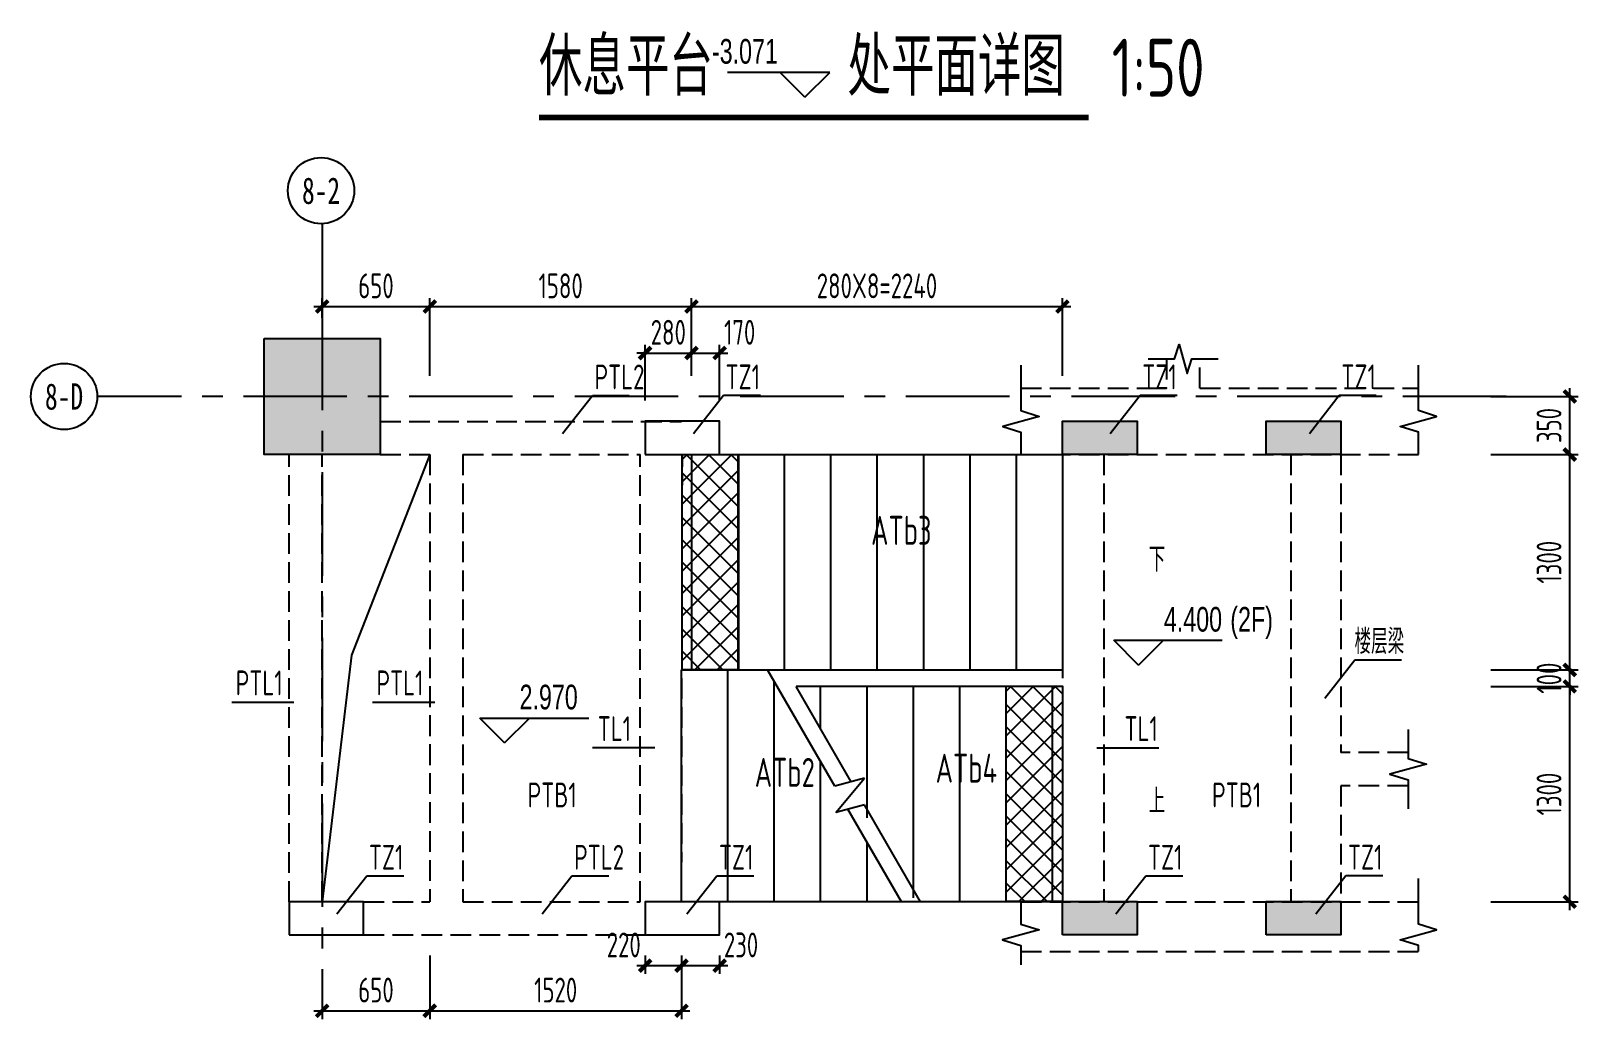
# Model space of a CAD drawing. Extents: x -187783 to -105087, y -63171 to 78346.
# Drawn here: x -148547 to -139205, y 1673 to 7639 of the extents above; entities that cross this region are included whole.
import ezdxf
from ezdxf.enums import TextEntityAlignment as Align

# ---------------------------------------------------------------- set-up
doc = ezdxf.new("R2010")
doc.units = 0
doc.header["$LTSCALE"] = 500
doc.linetypes.add('CENTER', pattern=[2, 1.25, -0.25, 0.25, -0.25])
doc.linetypes.add('DASH', pattern=[0.35, 0.25, -0.1])
doc.layers.get('0').update_dxf_attribs({"linetype": 'CONTINUOUS'})
doc.layers.get('Defpoints').update_dxf_attribs({"color": 167, "linetype": 'CONTINUOUS'})
for name, color, linetype in [('02-TEXT_轴号', 7, 'CONTINUOUS'), ('05-填充_天正', 26, 'CONTINUOUS'), ('AXIS', 253, 'CENTER'), ('AXIS_TEXT', 7, 'CONTINUOUS'), ('DIM', 3, 'CONTINUOUS'), ('DIM_SYMB', 3, 'CONTINUOUS'), ('PUB_TEXT', 7, 'CONTINUOUS'), ('s-beam', 4, 'DASH'), ('s-colu', 40, 'CONTINUOUS'), ('s-colu-hatc', 16, 'CONTINUOUS'), ('s-dim', 3, 'CONTINUOUS'), ('S-DIM-B', 3, 'CONTINUOUS'), ('S-DIM-SYMB', 3, 'CONTINUOUS'), ('S-SLAB-HOLE', 5, 'CONTINUOUS'), ('s-stair', 7, 'CONTINUOUS'), ('s-thin', 3, 'CONTINUOUS'), ('S_TEXT', 7, 'CONTINUOUS'), ('S_THIN', 7, 'CONTINUOUS')]:
    doc.layers.add(name, color=color, linetype=linetype)
doc.styles.add('_TCH_AXIS', font='')
doc.styles.add('_TCH_DIM', font='ros.shx', dxfattribs={"width": 0.8, "bigfont": 'jd.shx'})
doc.styles.add('COMPLEX', font='COMPLEX')
doc.styles.add('TSSD_Dimension', font='tssdeng.shx', dxfattribs={"width": 0.7, "bigfont": 'TSSDCHN.SHX'})
doc.styles.add('TSSD_Rein', font='Tssdeng.shx', dxfattribs={"width": 0.7, "bigfont": 'hztxt.shx'})
doc.styles.get('_TCH_AXIS').set_extended_font_data('STXihei')
doc.dimstyles.new('TSSD_50_50', dxfattribs={"dimtxt": 150, "dimasz": 50, "dimexe": 50, "dimexo": 125, "dimgap": 50, "dimtad": 1, "dimdec": 0, "dimzin": 0, "dimdsep": 46, "dimtxsty": 'TSSD_Dimension', "dimblk": 'ARCHTICK', "dimblk1": 'ARCHTICK', "dimblk2": 'ARCHTICK', "dimcen": 0, "dimdle": 50, "dimclrt": 7, "dimadec": 0, "dimazin": 0, "dimtfac": 1, "dimtdec": 0, "dimtix": 1, "dimtmove": 2, "dimatfit": 3, "dimfxl": 1, "dimtolj": 1, "dimtzin": 0, "dimarcsym": 0})

# ---------------------------------------------------------------- blocks, each defined once
blk = doc.blocks.new('_ArchTick')
at = {"color": 0, "const_width": 0.5}
blk.add_lwpolyline([(-0.71, -0.71), (0.71, 0.71)], dxfattribs=at)
blk = doc.blocks.new('*D91')
at = {"layer": 'Defpoints', "color": 0, "transparency": 16777216}
for p in [(-139857.4, 5081), (-139255, 5081), (-139857.4, 3781)]:
    blk.add_point(p, dxfattribs=at)
at = {"layer": 's-dim', "color": 0, "lineweight": -2, "transparency": 16777216}
for p, q in [((-139732.4, 5081), (-139205, 5081)), ((-139255, 3731), (-139255, 5131)), ((-139732.4, 3781), (-139205, 3781))]:
    blk.add_line(p, q, dxfattribs=at)
at = {"layer": 's-dim', "color": 0, "lineweight": -2, "transparency": 16777216, "xscale": 50, "yscale": 50, "zscale": 50}
for p, rotation in [((-139255, 5081), 90), ((-139255, 3781), 270)]:
    blk.add_blockref('_ArchTick', p, dxfattribs=dict(at, rotation=rotation))
at = {"layer": 's-dim', "color": 7, "transparency": 16777216, "insert": (-139380, 4431), "char_height": 150, "attachment_point": 5, "rotation": 90, "style": 'TSSD_Dimension'}
blk.add_mtext('\\A1;1300', dxfattribs=at)
blk = doc.blocks.new('*D92')
at = {"layer": 'Defpoints', "color": 0, "transparency": 16777216}
for p in [(-139857.4, 3781), (-139255, 3781), (-139857.4, 3681)]:
    blk.add_point(p, dxfattribs=at)
at = {"layer": 's-dim', "color": 0, "lineweight": -2, "transparency": 16777216}
for p, q in [((-139255, 3781), (-139255, 3831)), ((-139732.4, 3781), (-139205, 3781)), ((-139255, 3681), (-139255, 3781)), ((-139732.4, 3681), (-139205, 3681)), ((-139255, 3681), (-139255, 3631))]:
    blk.add_line(p, q, dxfattribs=at)
at = {"layer": 's-dim', "color": 0, "lineweight": -2, "transparency": 16777216, "xscale": 50, "yscale": 50, "zscale": 50}
for p, rotation in [((-139255, 3781), 270), ((-139255, 3681), 90)]:
    blk.add_blockref('_ArchTick', p, dxfattribs=dict(at, rotation=rotation))
at = {"layer": 's-dim', "color": 7, "transparency": 16777216, "insert": (-139380, 3731), "char_height": 150, "attachment_point": 5, "rotation": 90, "style": 'TSSD_Dimension'}
blk.add_mtext('\\A1;100', dxfattribs=at)
blk = doc.blocks.new('*D93')
at = {"layer": 'Defpoints', "color": 0, "transparency": 16777216}
for p in [(-139857.4, 3681), (-139255, 3681), (-139857.4, 2381)]:
    blk.add_point(p, dxfattribs=at)
at = {"layer": 's-dim', "color": 0, "lineweight": -2, "transparency": 16777216}
for p, q in [((-139732.4, 3681), (-139205, 3681)), ((-139255, 2331), (-139255, 3731)), ((-139732.4, 2381), (-139205, 2381))]:
    blk.add_line(p, q, dxfattribs=at)
at = {"layer": 's-dim', "color": 0, "lineweight": -2, "transparency": 16777216, "xscale": 50, "yscale": 50, "zscale": 50}
for p, rotation in [((-139255, 3681), 90), ((-139255, 2381), 270)]:
    blk.add_blockref('_ArchTick', p, dxfattribs=dict(at, rotation=rotation))
at = {"layer": 's-dim', "color": 7, "transparency": 16777216, "insert": (-139380, 3031), "char_height": 150, "attachment_point": 5, "rotation": 90, "style": 'TSSD_Dimension'}
blk.add_mtext('\\A1;1300', dxfattribs=at)
blk = doc.blocks.new('_AXISO')
blk.add_circle((0, 0), 0.5)
at = {"layer": 'AXIS_TEXT', "style": 'COMPLEX', "width": 1.041667}
blk.add_attdef('A', text='', height=0.56, dxfattribs=at).set_placement((-0.25, -0.28), (0.25, -0.28), align=Align.FIT)
blk = doc.blocks.new('*D94')
at = {"layer": 'Defpoints', "color": 0, "transparency": 16777216}
for p in [(-146138.3, 5974.6), (-146788.3, 5781.6), (-146138.3, 5781.6)]:
    blk.add_point(p, dxfattribs=at)
at = {"layer": 's-dim', "color": 0, "lineweight": -2, "transparency": 16777216}
for p, q in [((-146788.3, 5906.6), (-146788.3, 6024.6)), ((-146138.3, 5906.6), (-146138.3, 6024.6)), ((-146838.3, 5974.6), (-146088.3, 5974.6))]:
    blk.add_line(p, q, dxfattribs=at)
at = {"layer": 's-dim', "color": 0, "lineweight": -2, "transparency": 16777216, "xscale": 50, "yscale": 50, "zscale": 50, "rotation": 180}
blk.add_blockref('_ArchTick', (-146788.3, 5974.6), dxfattribs=at)
at = {"layer": 's-dim', "color": 0, "lineweight": -2, "transparency": 16777216, "xscale": 50, "yscale": 50, "zscale": 50}
blk.add_blockref('_ArchTick', (-146138.3, 5974.6), dxfattribs=at)
at = {"layer": 's-dim', "color": 7, "transparency": 16777216, "insert": (-146463.3, 6099.6), "char_height": 150, "attachment_point": 5, "style": 'TSSD_Dimension'}
blk.add_mtext('\\A1;650', dxfattribs=at)
blk = doc.blocks.new('*D95')
at = {"layer": 'Defpoints', "color": 0, "transparency": 16777216}
for p in [(-144558.3, 5974.6), (-146138.3, 5431.6), (-144558.3, 5431.6)]:
    blk.add_point(p, dxfattribs=at)
at = {"layer": 's-dim', "color": 0, "lineweight": -2, "transparency": 16777216}
for p, q in [((-146138.3, 5556.6), (-146138.3, 6024.6)), ((-144558.3, 5556.6), (-144558.3, 6024.6)), ((-146188.3, 5974.6), (-144508.3, 5974.6))]:
    blk.add_line(p, q, dxfattribs=at)
at = {"layer": 's-dim', "color": 0, "lineweight": -2, "transparency": 16777216, "xscale": 50, "yscale": 50, "zscale": 50, "rotation": 180}
blk.add_blockref('_ArchTick', (-146138.3, 5974.6), dxfattribs=at)
at = {"layer": 's-dim', "color": 0, "lineweight": -2, "transparency": 16777216, "xscale": 50, "yscale": 50, "zscale": 50}
blk.add_blockref('_ArchTick', (-144558.3, 5974.6), dxfattribs=at)
at = {"layer": 's-dim', "color": 7, "transparency": 16777216, "insert": (-145348.3, 6099.6), "char_height": 150, "attachment_point": 5, "style": 'TSSD_Dimension'}
blk.add_mtext('\\A1;1580', dxfattribs=at)
blk = doc.blocks.new('*D96')
at = {"layer": 'Defpoints', "color": 0, "transparency": 16777216}
for p in [(-142318.3, 5974.6), (-144558.3, 5431.6), (-142318.3, 5431.6)]:
    blk.add_point(p, dxfattribs=at)
at = {"layer": 's-dim', "color": 0, "lineweight": -2, "transparency": 16777216}
for p, q in [((-144558.3, 5556.6), (-144558.3, 6024.6)), ((-142318.3, 5556.6), (-142318.3, 6024.6)), ((-144608.3, 5974.6), (-142268.3, 5974.6))]:
    blk.add_line(p, q, dxfattribs=at)
at = {"layer": 's-dim', "color": 0, "lineweight": -2, "transparency": 16777216, "xscale": 50, "yscale": 50, "zscale": 50, "rotation": 180}
blk.add_blockref('_ArchTick', (-144558.3, 5974.6), dxfattribs=at)
at = {"layer": 's-dim', "color": 0, "lineweight": -2, "transparency": 16777216, "xscale": 50, "yscale": 50, "zscale": 50}
blk.add_blockref('_ArchTick', (-142318.3, 5974.6), dxfattribs=at)
at = {"layer": 's-dim', "color": 7, "transparency": 16777216, "insert": (-143438.3, 6099.6), "char_height": 150, "attachment_point": 5, "style": 'TSSD_Dimension'}
blk.add_mtext('\\A1;280X8=2240', dxfattribs=at)
blk = doc.blocks.new('*D97')
at = {"layer": 'Defpoints', "color": 0, "transparency": 16777216}
for p in [(-146138.3, 2181), (-146788.3, 2012.6), (-146138.3, 1722.7)]:
    blk.add_point(p, dxfattribs=at)
at = {"layer": 's-dim', "color": 0, "lineweight": -2, "transparency": 16777216}
for p, q in [((-146138.3, 2056), (-146138.3, 1672.7)), ((-146788.3, 1887.6), (-146788.3, 1672.7)), ((-146838.3, 1722.7), (-146088.3, 1722.7))]:
    blk.add_line(p, q, dxfattribs=at)
at = {"layer": 's-dim', "color": 0, "lineweight": -2, "transparency": 16777216, "xscale": 50, "yscale": 50, "zscale": 50, "rotation": 180}
blk.add_blockref('_ArchTick', (-146788.3, 1722.7), dxfattribs=at)
at = {"layer": 's-dim', "color": 0, "lineweight": -2, "transparency": 16777216, "xscale": 50, "yscale": 50, "zscale": 50}
blk.add_blockref('_ArchTick', (-146138.3, 1722.7), dxfattribs=at)
at = {"layer": 's-dim', "color": 7, "transparency": 16777216, "insert": (-146463.3, 1847.7), "char_height": 150, "attachment_point": 5, "style": 'TSSD_Dimension'}
blk.add_mtext('\\A1;650', dxfattribs=at)
blk = doc.blocks.new('*D98')
at = {"layer": 'Defpoints', "color": 0, "transparency": 16777216}
for p in [(-146138.3, 2181), (-144618.3, 2181), (-144618.3, 1722.7)]:
    blk.add_point(p, dxfattribs=at)
at = {"layer": 's-dim', "color": 0, "lineweight": -2, "transparency": 16777216}
for p, q in [((-146138.3, 2056), (-146138.3, 1672.7)), ((-144618.3, 2056), (-144618.3, 1672.7)), ((-146188.3, 1722.7), (-144568.3, 1722.7))]:
    blk.add_line(p, q, dxfattribs=at)
at = {"layer": 's-dim', "color": 0, "lineweight": -2, "transparency": 16777216, "xscale": 50, "yscale": 50, "zscale": 50, "rotation": 180}
blk.add_blockref('_ArchTick', (-146138.3, 1722.7), dxfattribs=at)
at = {"layer": 's-dim', "color": 0, "lineweight": -2, "transparency": 16777216, "xscale": 50, "yscale": 50, "zscale": 50}
blk.add_blockref('_ArchTick', (-144618.3, 1722.7), dxfattribs=at)
at = {"layer": 's-dim', "color": 7, "transparency": 16777216, "insert": (-145378.3, 1847.7), "char_height": 150, "attachment_point": 5, "style": 'TSSD_Dimension'}
blk.add_mtext('\\A1;1520', dxfattribs=at)
blk = doc.blocks.new('*D107')
at = {"layer": 'Defpoints', "color": 0, "transparency": 16777216}
for p in [(-139857.4, 5431.6), (-139255, 5431.6), (-139857.4, 5081)]:
    blk.add_point(p, dxfattribs=at)
at = {"layer": 's-dim', "color": 0, "lineweight": -2, "transparency": 16777216}
for p, q in [((-139732.4, 5431.6), (-139205, 5431.6)), ((-139255, 5031), (-139255, 5481.6)), ((-139732.4, 5081), (-139205, 5081))]:
    blk.add_line(p, q, dxfattribs=at)
at = {"layer": 's-dim', "color": 0, "lineweight": -2, "transparency": 16777216, "xscale": 50, "yscale": 50, "zscale": 50}
for p, rotation in [((-139255, 5431.6), 90), ((-139255, 5081), 270)]:
    blk.add_blockref('_ArchTick', p, dxfattribs=dict(at, rotation=rotation))
at = {"layer": 's-dim', "color": 7, "transparency": 16777216, "insert": (-139380, 5256.3), "char_height": 150, "attachment_point": 5, "rotation": 90, "style": 'TSSD_Dimension'}
blk.add_mtext('\\A1;350', dxfattribs=at)
blk = doc.blocks.new('*D283')
at = {"layer": 'Defpoints', "color": 0, "transparency": 16777216}
for p in [(-144558.3, 5694), (-144558.3, 5431.6), (-144838.3, 5281.6)]:
    blk.add_point(p, dxfattribs=at)
at = {"layer": 's-dim', "color": 0, "lineweight": -2, "transparency": 16777216}
for p, q in [((-144838.3, 5406.6), (-144838.3, 5744)), ((-144558.3, 5556.6), (-144558.3, 5744)), ((-144838.3, 5694), (-144888.3, 5694)), ((-144838.3, 5694), (-144558.3, 5694)), ((-144558.3, 5694), (-144508.3, 5694))]:
    blk.add_line(p, q, dxfattribs=at)
at = {"layer": 's-dim', "color": 0, "lineweight": -2, "transparency": 16777216, "xscale": 50, "yscale": 50, "zscale": 50}
blk.add_blockref('_ArchTick', (-144838.3, 5694), dxfattribs=at)
at = {"layer": 's-dim', "color": 0, "lineweight": -2, "transparency": 16777216, "xscale": 50, "yscale": 50, "zscale": 50, "rotation": 180}
blk.add_blockref('_ArchTick', (-144558.3, 5694), dxfattribs=at)
at = {"layer": 's-dim', "color": 7, "transparency": 16777216, "insert": (-144698.3, 5819), "char_height": 150, "attachment_point": 5, "style": 'TSSD_Dimension'}
blk.add_mtext('\\A1;280', dxfattribs=at)
blk = doc.blocks.new('*D284')
at = {"layer": 'Defpoints', "color": 0, "transparency": 16777216}
for p in [(-144388.3, 5694), (-144558.3, 5431.6), (-144388.3, 5281.6)]:
    blk.add_point(p, dxfattribs=at)
at = {"layer": 's-dim', "color": 0, "lineweight": -2, "transparency": 16777216}
for p, q in [((-144558.3, 5556.6), (-144558.3, 5744)), ((-144388.3, 5406.6), (-144388.3, 5744)), ((-144608.3, 5694), (-144338.3, 5694))]:
    blk.add_line(p, q, dxfattribs=at)
at = {"layer": 's-dim', "color": 0, "lineweight": -2, "transparency": 16777216, "xscale": 50, "yscale": 50, "zscale": 50, "rotation": 180}
blk.add_blockref('_ArchTick', (-144558.3, 5694), dxfattribs=at)
at = {"layer": 's-dim', "color": 0, "lineweight": -2, "transparency": 16777216, "xscale": 50, "yscale": 50, "zscale": 50}
blk.add_blockref('_ArchTick', (-144388.3, 5694), dxfattribs=at)
at = {"layer": 's-dim', "color": 7, "transparency": 16777216, "insert": (-144267.3, 5819), "char_height": 150, "attachment_point": 5, "style": 'TSSD_Dimension'}
blk.add_mtext('\\A1;170', dxfattribs=at)
blk = doc.blocks.new('*D285')
at = {"layer": 'Defpoints', "color": 0, "transparency": 16777216}
for p in [(-144838.3, 2181), (-144618.3, 2181), (-144618.3, 1995.1)]:
    blk.add_point(p, dxfattribs=at)
at = {"layer": 's-dim', "color": 0, "lineweight": -2, "transparency": 16777216}
for p, q in [((-144838.3, 2056), (-144838.3, 1945.1)), ((-144618.3, 2056), (-144618.3, 1945.1)), ((-144888.3, 1995.1), (-144568.3, 1995.1))]:
    blk.add_line(p, q, dxfattribs=at)
at = {"layer": 's-dim', "color": 0, "lineweight": -2, "transparency": 16777216, "xscale": 50, "yscale": 50, "zscale": 50, "rotation": 180}
blk.add_blockref('_ArchTick', (-144838.3, 1995.1), dxfattribs=at)
at = {"layer": 's-dim', "color": 0, "lineweight": -2, "transparency": 16777216, "xscale": 50, "yscale": 50, "zscale": 50}
blk.add_blockref('_ArchTick', (-144618.3, 1995.1), dxfattribs=at)
at = {"layer": 's-dim', "color": 7, "transparency": 16777216, "insert": (-144967.3, 2120.1), "char_height": 150, "attachment_point": 5, "style": 'TSSD_Dimension'}
blk.add_mtext('\\A1;220', dxfattribs=at)
blk = doc.blocks.new('*D286')
at = {"layer": 'Defpoints', "color": 0, "transparency": 16777216}
for p in [(-144618.3, 2181), (-144388.3, 2181), (-144388.3, 1995.1)]:
    blk.add_point(p, dxfattribs=at)
at = {"layer": 's-dim', "color": 0, "lineweight": -2, "transparency": 16777216}
for p, q in [((-144618.3, 2056), (-144618.3, 1945.1)), ((-144388.3, 2056), (-144388.3, 1945.1)), ((-144668.3, 1995.1), (-144338.3, 1995.1))]:
    blk.add_line(p, q, dxfattribs=at)
at = {"layer": 's-dim', "color": 0, "lineweight": -2, "transparency": 16777216, "xscale": 50, "yscale": 50, "zscale": 50, "rotation": 180}
blk.add_blockref('_ArchTick', (-144618.3, 1995.1), dxfattribs=at)
at = {"layer": 's-dim', "color": 0, "lineweight": -2, "transparency": 16777216, "xscale": 50, "yscale": 50, "zscale": 50}
blk.add_blockref('_ArchTick', (-144388.3, 1995.1), dxfattribs=at)
at = {"layer": 's-dim', "color": 7, "transparency": 16777216, "insert": (-144259.2, 2120.1), "char_height": 150, "attachment_point": 5, "style": 'TSSD_Dimension'}
blk.add_mtext('\\A1;230', dxfattribs=at)

msp = doc.modelspace()

# ---------------------------------------------------------------- hatches: boundary and pattern name
at = {"layer": 's-colu-hatc'}
h = msp.add_hatch(color=256, dxfattribs=at)
h.dxf.hatch_style = 1
h.paths.add_polyline_path([(-147138.3, 5781.6), (-146438.3, 5781.6), (-146438.3, 5081.6), (-147138.3, 5081.6)])
for points in [[(-142318, 5081.6), (-142318, 5281.6), (-141868, 5281.6), (-141868, 5081.6)], [(-141088.3, 5081.6), (-141088.3, 5281.6), (-140638.3, 5281.6), (-140638.3, 5081.6)], [(-142318, 2181.6), (-142318, 2381.6), (-141868, 2381.6), (-141868, 2181.6)], [(-141088.3, 2181.6), (-141088.3, 2381.6), (-140638.3, 2381.6), (-140638.3, 2181.6)]]:
    msp.add_hatch(color=256, dxfattribs=at).paths.add_polyline_path(points)
at = {"layer": 'S-SLAB-HOLE'}
h = msp.add_hatch(dxfattribs=at)
h.set_pattern_fill('ANSI37', color=256, scale=30, angle=90)
h.set_pattern_definition([(135, (-137717.97, -210178.735), (-67.35192, -67.35192), []), (225, (-137717.97, -210178.735), (67.35192, -67.35192), [])])
h.paths.add_polyline_path([(-144615.1, 3781), (-144615.1, 5081), (-144275.1, 5081), (-144275.1, 3781)])
h = msp.add_hatch(dxfattribs=at)
h.set_pattern_fill('ANSI37', color=256, scale=30, angle=90)
h.set_pattern_definition([(135, (-135761.14, -211577.88), (-67.35192, -67.35192), []), (225, (-135761.14, -211577.88), (67.35192, -67.35192), [])])
h.paths.add_polyline_path([(-142658.3, 2381.9), (-142658.3, 3681.9), (-142318.3, 3681.9), (-142318.3, 2381.9)])

# ---------------------------------------------------------------- linework, layer by layer
at = {"color": 5}
for points in [[(-144615.1, 3781), (-144615.1, 5081), (-144275.1, 5081), (-144275.1, 3781)], [(-142658.3, 2381.9), (-142658.3, 3681.9), (-142318.3, 3681.9), (-142318.3, 2381.9)]]:
    msp.add_lwpolyline(points, close=True, dxfattribs=at)
at = {"layer": '05-填充_天正', "color": 5}
for p, q in [((-146138.3, 5081.6), (-146612.1, 3869.6)), ((-146612.1, 3869.6), (-146788.3, 2381))]:
    msp.add_line(p, q, dxfattribs=at)
at = {"layer": 'AXIS', "color": 1}
for p, q in [((-146788.3, 5974.6), (-146788.3, 1775.5)), ((-139638.5, 5431.6), (-148129.3, 5431.6))]:
    msp.add_line(p, q, dxfattribs=at)
at = {"layer": 'DIM'}
for p, q in [((-143723.6, 7388.6), (-144340.4, 7388.6)), ((-143873.6, 7238.6), (-144023.6, 7388.6)), ((-143873.6, 7238.6), (-143723.6, 7388.6)), ((-141858.7, 3809.4), (-142008.7, 3959.4)), ((-142008.7, 3959.4), (-141354.8, 3959.4)), ((-141858.7, 3809.4), (-141708.7, 3959.4)), ((-145686.9, 3340), (-145836.9, 3490)), ((-145836.9, 3490), (-145177.3, 3490)), ((-145686.9, 3340), (-145536.9, 3490))]:
    msp.add_line(p, q, dxfattribs=at)
at = {"layer": 'DIM_SYMB', "const_width": 35}
msp.add_lwpolyline([(-145479.1, 7116.1), (-142160.8, 7116.1)], dxfattribs=at)
at = {"layer": 's-beam'}
for p, q in [((-141689.3, 5658.2), (-141689.4, 5481)), ((-141489.4, 5481), (-141489.3, 5658.1)), ((-142569.1, 5481), (-141689.4, 5481)), ((-141489.4, 5481), (-140168.8, 5481)), ((-146438.3, 5281), (-144618.3, 5281)), ((-146988.3, 2381), (-146988.3, 5081.6)), ((-146788.3, 2381), (-146788.3, 5081.6)), ((-146438.3, 5081.6), (-146138.3, 5081.6)), ((-146138.3, 5081.6), (-146138.3, 2381)), ((-145938.3, 5081), (-145938.3, 2381)), ((-145938.3, 5081), (-144868.3, 5081)), ((-144868.3, 2381), (-144868.3, 5081)), ((-144617.9, 2381), (-144613.3, 5081.6)), ((-142569.1, 5081), (-140168.8, 5081)), ((-142318.3, 5081), (-142318.3, 2381)), ((-142068.3, 5081), (-142068.3, 2381)), ((-140938.3, 5081), (-140938.3, 2381)), ((-140638.3, 5081), (-140638.3, 3281.6)), ((-140231.1, 3281.6), (-140638.3, 3281.6)), ((-140638.3, 3081.6), (-140638.3, 2381)), ((-140231.1, 3081.6), (-140638.3, 3081.6)), ((-146538.3, 2381), (-146138.3, 2381)), ((-145938.3, 2381), (-144868.3, 2381)), ((-142569.5, 2381), (-140169.2, 2381)), ((-146538.3, 2181), (-144618.3, 2181)), ((-142569.5, 2081), (-140169.2, 2081))]:
    msp.add_line(p, q, dxfattribs=at)
at = {"layer": 's-colu'}
for points in [[(-147138.3, 5781.6), (-146438.3, 5781.6), (-146438.3, 5081.6), (-147138.3, 5081.6)], [(-144838.3, 5081.6), (-144388.3, 5081.6), (-144388.3, 5281.6), (-144838.3, 5281.6)], [(-142318, 5081.6), (-142318, 5281.6), (-141868, 5281.6), (-141868, 5081.6)], [(-141088.3, 5081.6), (-141088.3, 5281.6), (-140638.3, 5281.6), (-140638.3, 5081.6)], [(-146988.3, 2181), (-146538.3, 2181), (-146538.3, 2381), (-146988.3, 2381)], [(-144838.3, 2181), (-144388.3, 2181), (-144388.3, 2381), (-144838.3, 2381)], [(-142318, 2181.6), (-142318, 2381.6), (-141868, 2381.6), (-141868, 2181.6)], [(-141088.3, 2181.6), (-141088.3, 2381.6), (-140638.3, 2381.6), (-140638.3, 2181.6)]]:
    msp.add_lwpolyline(points, close=True, dxfattribs=at)
at = {"layer": 's-dim'}
for p, q in [((-146788.3, 6474.6), (-146788.3, 5974.6)), ((-147646.8, 5431.6), (-148146.8, 5431.6))]:
    msp.add_line(p, q, dxfattribs=at)
at = {"layer": 'S-DIM-B', "ltscale": 0.001}
for points in [[(-141850.2, 4461, 0, 0, 0), (-145086.4, 4461, 0, 0, 0), (-145086.4, 3001, 0, 0, 0), (-144179.3, 3001, 40, 0, 0), (-144029.3, 3001, 0, 0, 0)], [(-141850.2, 3001, 0, 0, 0), (-142655.3, 3001, 40, 0, 0), (-142805.3, 3001, 0, 0, 0)]]:
    msp.add_lwpolyline(points, format="xyseb", dxfattribs=at)
at = {"layer": 's-stair'}
for p, q in [((-144618.3, 5081), (-142348.3, 5081)), ((-144558.3, 5081), (-144558.3, 3781)), ((-144278.3, 5081), (-144278.3, 3781)), ((-143998.3, 5081), (-143998.3, 3781)), ((-143718.3, 5081), (-143718.3, 3781)), ((-143438.3, 5081), (-143438.3, 3781)), ((-143158.3, 5081), (-143158.3, 3781)), ((-142878.3, 5081), (-142878.3, 3781)), ((-142598.3, 5081), (-142598.3, 3781)), ((-142318.3, 5081), (-142318.3, 3781)), ((-144618.3, 2381), (-144618.3, 3781)), ((-144618.3, 3781), (-142318.3, 3781)), ((-144588.3, 3781), (-142348.3, 3781)), ((-144338.3, 2381), (-144338.3, 3781)), ((-143693.2, 3078.1), (-144099, 3781)), ((-144058.3, 2381), (-144058.3, 3710.4)), ((-142348.3, 3681), (-143925.8, 3681)), ((-143593.2, 3104.9), (-143925.8, 3681)), ((-142348.3, 3681), (-143925.8, 3681)), ((-143778.3, 3425.5), (-143778.3, 3681)), ((-143498.3, 2888.5), (-143498.3, 3681)), ((-143218.3, 2403.6), (-143218.3, 3681)), ((-142938.3, 2381), (-142938.3, 3681)), ((-142658.3, 2381), (-142658.3, 3681)), ((-142378.3, 2381), (-142378.3, 3681)), ((-143778.3, 2381), (-143778.3, 3225.5)), ((-143512.8, 3126.5), (-143693.2, 3078.1)), ((-143685.7, 2920.4), (-143512.8, 3126.5)), ((-143513.4, 2966.6), (-143685.7, 2920.4)), ((-143290.7, 2381), (-143613.4, 2939.8)), ((-143175.3, 2381), (-143513.4, 2966.6)), ((-143498.3, 2381), (-143498.3, 2740.5)), ((-142378.3, 2381), (-144588.3, 2381))]:
    msp.add_line(p, q, dxfattribs=at)
at = {"layer": 's-thin'}
for points in [[(-141801.3, 5658.2), (-141641.3, 5658.2), (-141613.3, 5746.2), (-141565.3, 5570.1), (-141537.3, 5658.1), (-141377.3, 5658.1)], [(-142569.1, 5621), (-142569.1, 5346), (-142459.1, 5311), (-142679.1, 5251), (-142569.1, 5216), (-142569.1, 5081)], [(-140168.8, 5081), (-140168.8, 5216), (-140278.8, 5251), (-140058.8, 5311), (-140168.8, 5346), (-140168.8, 5621)], [(-140231.1, 3421.6), (-140231.1, 3246.6), (-140121.1, 3211.6), (-140341.1, 3151.6), (-140231.1, 3116.6), (-140231.1, 2941.6)], [(-140169.2, 2081), (-140169.2, 2116), (-140279.2, 2151), (-140059.2, 2211), (-140169.2, 2246), (-140169.2, 2521)], [(-142569.5, 2381), (-142569.5, 2246), (-142459.5, 2211), (-142679.5, 2151), (-142569.5, 2116), (-142569.5, 2000.4)]]:
    msp.add_lwpolyline(points, dxfattribs=at)
at = {"layer": 'S_THIN'}
for p, q in [((-145337.6, 5207.8), (-145156.7, 5438.4)), ((-145156.7, 5438.4), (-144933.6, 5438.4)), ((-144546.2, 5208.3), (-144365.4, 5439)), ((-144365.4, 5439), (-144142.2, 5439)), ((-142030, 5208.3), (-141849.1, 5439)), ((-141849.1, 5439), (-141626, 5439)), ((-140827.4, 5208.3), (-140646.6, 5439)), ((-140646.6, 5439), (-140423.5, 5439)), ((-140733.2, 3610), (-140552.4, 3840.6)), ((-140552.4, 3840.6), (-140271, 3840.6)), ((-147333.8, 3586), (-146958.4, 3586)), ((-146483.8, 3586), (-146108.4, 3586)), ((-144779.8, 3310), (-145155.1, 3310)), ((-142110.8, 3310), (-141735.4, 3310)), ((-146699.7, 2307.8), (-146518.8, 2538.4)), ((-146518.8, 2538.4), (-146295.7, 2538.4)), ((-145460.7, 2307.8), (-145279.9, 2538.4)), ((-145279.9, 2538.4), (-145056.7, 2538.4)), ((-144586.2, 2307.8), (-144405.3, 2538.4)), ((-144405.3, 2538.4), (-144182.2, 2538.4)), ((-141995.3, 2307.8), (-141814.5, 2538.4)), ((-141814.5, 2538.4), (-141591.3, 2538.4)), ((-140787.8, 2308.3), (-140607, 2539)), ((-140607, 2539), (-140383.8, 2539))]:
    msp.add_line(p, q, dxfattribs=at)

# ---------------------------------------------------------------- block references
at = {"layer": 's-dim'}
ref = msp.add_blockref('_AXISO', (-146795, 6674.4), dxfattribs=dict(at, xscale=400, yscale=400, zscale=400))
ref.add_attrib('A', '8-2', dxfattribs={"layer": '02-TEXT_轴号', "height": 160.28, "style": '_TCH_AXIS', "width": 0.743037}).set_placement((-146909.8, 6594.3), (-146680.2, 6594.3), align=Align.FIT)
ref = msp.add_blockref('_AXISO', (-148346.8, 5431.6), dxfattribs=dict(at, xscale=400, yscale=400, zscale=400))
ref.add_attrib('A', '8-D', dxfattribs={"layer": '02-TEXT_轴号', "height": 158.8, "style": '_TCH_AXIS', "width": 0.665542}).set_placement((-148462.1, 5352.2), (-148231.5, 5352.2), align=Align.FIT)

# ---------------------------------------------------------------- texts
at = {"layer": 'PUB_TEXT', "style": '_TCH_DIM', "width": 0.705882}
for s, height, p in [('-3.071', 148.75, (-144434.7, 7441.1)), ('下', 148.8, (-141797.7, 4373.5)), ('4.400', 148.75, (-141705.8, 4011.9)), ('(2F)', 148.75, (-141304.8, 4011.9)), ('2.970', 148.75, (-145596.3, 3542.5)), ('上', 148.8, (-141797.7, 2913.5))]:
    msp.add_text(s, height=height, dxfattribs=at).set_placement(p)
at = {"layer": 's-dim', "color": 0, "char_height": 175, "attachment_point": 3, "style": 'TSSD_Rein'}
for s, insert in [('ATb3', (-143108.5, 4710.7)), ('ATb4', (-142713, 3274.5)), ('ATb2', (-143813.6, 3249.4))]:
    msp.add_mtext_dynamic_manual_height_columns(s, width=439.113, gutter_width=875, heights=[0], dxfattribs=dict(at, insert=insert))
at = {"layer": 'S-DIM-SYMB', "color": 0, "style": 'TSSD_Rein', "width": 0.75}
for s, p in [('休息平台', (-145479.1, 7248)), ('处平面详图', (-143616.4, 7248)), ('1:50', (-142020.8, 7241.5))]:
    msp.add_text(s, height=350, dxfattribs=at).set_placement(p)
at = {"layer": 'S_TEXT', "ltscale": 99, "style": 'TSSD_Dimension', "width": 0.7}
for s, p in [('PTL2', (-145144.2, 5474.5)), ('TZ1', (-144352.8, 5475)), ('TZ1', (-141836.6, 5475)), ('TZ1', (-140634.1, 5475)), ('楼层梁', (-140554.5, 3876.7)), ('PTL1', (-147310.7, 3627.2)), ('PTL1', (-146460.7, 3627.2)), ('TL1', (-145124.4, 3351.1)), ('TL1', (-141943.9, 3351.1)), ('PTB1', (-145548.1, 2950.6)), ('PTB1', (-141415, 2950.6)), ('TZ1', (-146506.3, 2574.5)), ('PTL2', (-145267.3, 2574.5)), ('TZ1', (-144392.8, 2574.5)), ('TZ1', (-141801.9, 2574.5)), ('TZ1', (-140594.4, 2575))]:
    msp.add_text(s, height=150, dxfattribs=at).set_placement(p)

# ---------------------------------------------------------------- dimensions: what is measured, and where the dimension line sits
at = {"layer": 's-dim'}
for base, p1, p2, picture, middle in [((-146138.3, 5974.6), (-146788.3, 5781.6), (-146138.3, 5781.6), '*D94', (-146463.3, 6099.6)), ((-144558.3, 5974.6), (-146138.3, 5431.6), (-144558.3, 5431.6), '*D95', (-145348.3, 6099.6)), ((-144558.3, 5694), (-144838.3, 5281.6), (-144558.3, 5431.6), '*D283', (-144698.3, 5819)), ((-146138.3, 1722.7), (-146788.3, 2012.6), (-146138.3, 2181), '*D97', (-146463.3, 1847.7)), ((-144618.3, 1722.7), (-146138.3, 2181), (-144618.3, 2181), '*D98', (-145378.3, 1847.7))]:
    dim = msp.add_linear_dim(base=base, p1=p1, p2=p2, dimstyle='TSSD_50_50', dxfattribs=at)
    dim.commit()
    dim.dimension.update_dxf_attribs({"geometry": picture, "text_midpoint": middle})
dim = msp.add_linear_dim(base=(-142318.3, 5974.6), p1=(-144558.3, 5431.6), p2=(-142318.3, 5431.6), text='280X8=2240', dimstyle='TSSD_50_50', dxfattribs=at)
dim.commit()
dim.dimension.update_dxf_attribs({"geometry": '*D96', "text_midpoint": (-143438.3, 6099.6)})
for base, p1, p2, picture, middle in [((-144388.3, 5694), (-144558.3, 5431.6), (-144388.3, 5281.6), '*D284', (-144267.3, 5819)), ((-144618.3, 1995.1), (-144838.3, 2181), (-144618.3, 2181), '*D285', (-144967.3, 2120.1)), ((-144388.3, 1995.1), (-144618.3, 2181), (-144388.3, 2181), '*D286', (-144259.2, 2120.1))]:
    dim = msp.add_linear_dim(base=base, p1=p1, p2=p2, dimstyle='TSSD_50_50', dxfattribs=at)
    dim.commit()
    dim.dimension.update_dxf_attribs({"geometry": picture, "text_midpoint": middle, "dimtype": 128})
dim = msp.add_linear_dim(base=(-139255, 5431.6), p1=(-139857.4, 5081), p2=(-139857.4, 5431.6), angle=90, text='350', dimstyle='TSSD_50_50', dxfattribs=at)
dim.commit()
dim.dimension.update_dxf_attribs({"geometry": '*D107', "text_midpoint": (-139380, 5256.3)})
for p1, p2, picture, middle in [((-139857.4, 3781), (-139857.4, 5081), '*D91', (-139380, 4431)), ((-139857.4, 3681), (-139857.4, 3781), '*D92', (-139380, 3731)), ((-139857.4, 2381), (-139857.4, 3681), '*D93', (-139380, 3031))]:
    dim = msp.add_aligned_dim(p1=p1, p2=p2, distance=-602.4, dimstyle='TSSD_50_50', dxfattribs=at)
    dim.commit()
    dim.dimension.update_dxf_attribs({"geometry": picture, "text_midpoint": middle})

doc.saveas('drawing.dxf')
